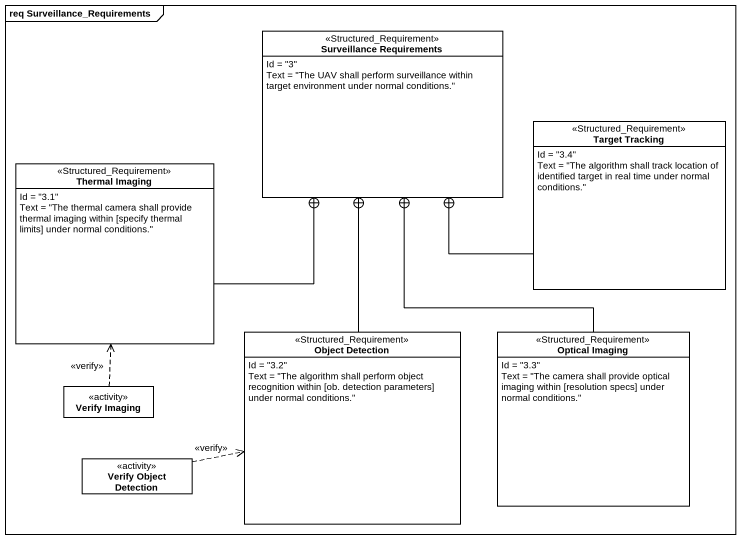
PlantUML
@startuml
mainframe req Surveillance_Requirements
hide circle
hide empty members
class "Surveillance Requirements" as Surveillance_Requirements <<Structured_Requirement>> {
  Id = "3"
  Text = "The UAV shall perform surveillance within target environment under normal conditions."
}
class "Target Tracking" as Target_Tracking <<Structured_Requirement>> {
  Id = "3.4"
  Text = "The algorithm shall track location of identified target in real time under normal conditions."
}
class "Thermal Imaging" as Thermal_Imaging <<Structured_Requirement>> {
  Id = "3.1"
  Text = "The thermal camera shall provide thermal imaging within [specify thermal limits] under normal conditions."
}
class "Object Detection" as Object_Detection <<Structured_Requirement>> {
  Id = "3.2"
  Text = "The algorithm shall perform object recognition within [ob. detection parameters] under normal conditions."
}
class "Optical Imaging" as Optical_Imaging <<Structured_Requirement>> {
  Id = "3.3"
  Text = "The camera shall provide optical imaging within [resolution specs] under normal conditions."
}
class "Verify Imaging" as Verify_Imaging <<activity>>
class "Verify Object Detection" as Verify_Object_Detection <<activity>>
Target_Tracking -left-+ Surveillance_Requirements
Thermal_Imaging -right-+ Surveillance_Requirements
Object_Detection -up-+ Surveillance_Requirements
Optical_Imaging -up-+ Surveillance_Requirements
Verify_Imaging .up.> Thermal_Imaging : <<verify>>
Verify_Object_Detection .right.> Object_Detection : <<verify>>
@enduml
